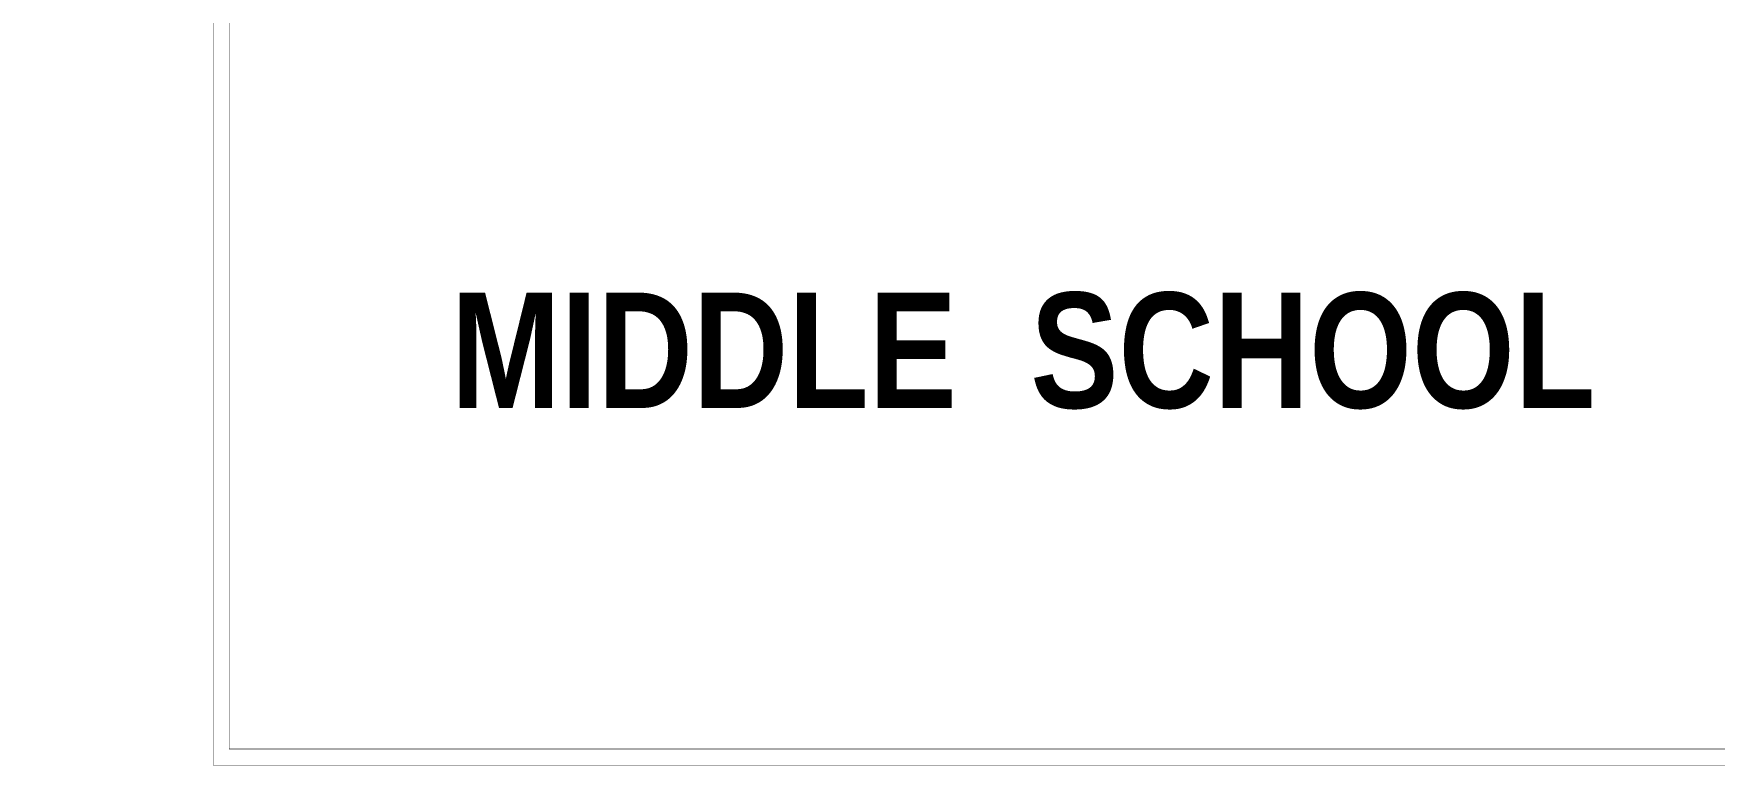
# Model space of a CAD drawing. Header units: millimetres. Extents: x 1112055 to 3390982, y -148532 to 766891.
# Drawn here: x 2082665 to 2121378, y 122112 to 138977 of the extents above; entities that cross this region are included whole.
import ezdxf

# ---------------------------------------------------------------- set-up
doc = ezdxf.new("R2010")
doc.units = ezdxf.units.MM
doc.layers.add('B TITLE BLOCK', color=250, linetype='Continuous', lineweight=0)
doc.layers.add('tb text', color=7, linetype='Continuous', lineweight=13)
doc.styles.add('SWINC', font='swissc.ttf')

msp = doc.modelspace()

# ---------------------------------------------------------------- linework, layer by layer
at = {"layer": 'B TITLE BLOCK', "color": 1, "const_width": 8.39}
msp.add_lwpolyline([(2086797.8, 198794.8), (2086797.8, 122115.7), (2227726.9, 122115.7), (2227726.9, 198794.8)], close=True, dxfattribs=at)
at = {"layer": 'B TITLE BLOCK', "color": 250, "lineweight": 0, "const_width": 8.39}
msp.add_lwpolyline([(2087171.5, 198421.1), (2087171.5, 122489.4), (2227353.1, 122489.4), (2227353.1, 198421.1)], close=True, dxfattribs=at)

# ---------------------------------------------------------------- texts
at = {"layer": 'B TITLE BLOCK', "color": 251, "insert": (2218968.4, 135430.7), "char_height": 255.214, "attachment_point": 2, "style": 'SWINC'}
msp.add_mtext_dynamic_manual_height_columns('\\pxsm1,qj;{\\fBankGothic Lt BT|b0|i0|c0|p34;BHOOMI\\P\\ps*,q*;\\fGost|b0|i0|c0|p2;\\H0.8x;- CONSULTANTS -\\C1; }', width=667332.186, gutter_width=0, heights=[93867.9], dxfattribs=at)
at = {"layer": 'tb text', "insert": (2092273.4, 133006.6), "char_height": 2656.103, "width": 28349.932, "attachment_point": 1, "style": 'SWINC'}
msp.add_mtext('{\\fSwis721 Cn BT|b1|i0|c0|p34;MIDDLE  SCHOOL}', dxfattribs=at)

doc.saveas('drawing.dxf')
